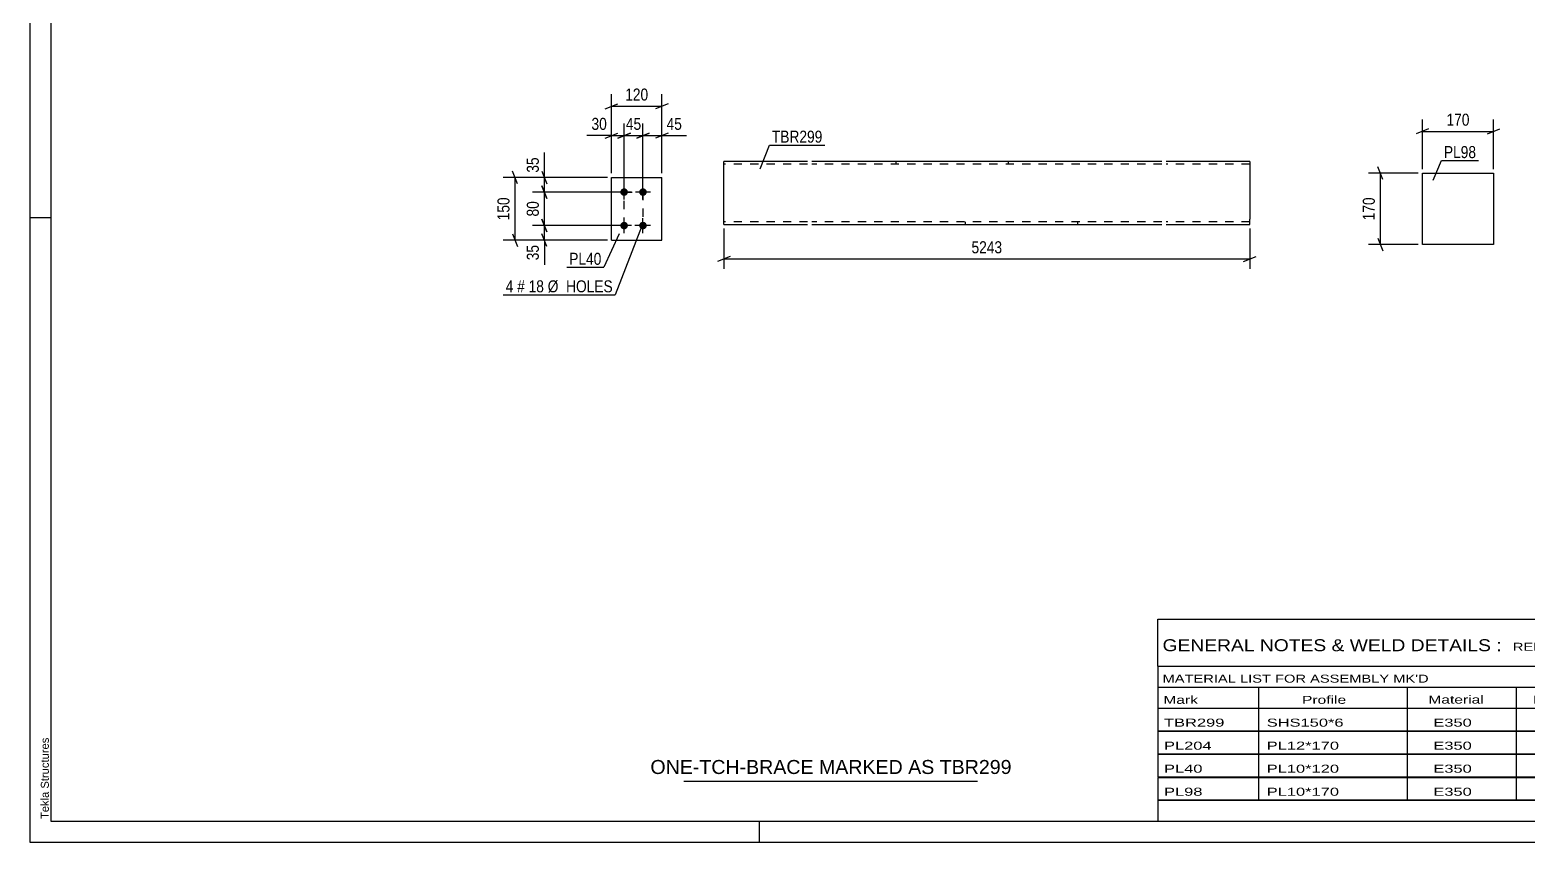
# Model space of a CAD drawing. Header units: millimetres. Extents: x 0 to 594, y 0 to 420.
# Drawn here: x 0 to 357.3, y 0 to 193.9 of the extents above; entities that cross this region are included whole.
import ezdxf

# ---------------------------------------------------------------- set-up
doc = ezdxf.new("R2010")
doc.units = ezdxf.units.MM
doc.linetypes.add('DXK_LINE_DOT2', pattern=[3.9198, 1.9599, -1.9599])
doc.styles.add('Arial', font='ARIAL.TTF', dxfattribs={"height": 0.2})
doc.styles.add('Arial Narrow', font='ARIALN.TTF', dxfattribs={"height": 0.2})

# ---------------------------------------------------------------- blocks, each defined once
blk = doc.blocks.new('Unknown-580611158-1130')
at = {"color": 5, "linetype": 'Continuous'}
for p, q in [((0, 420), (0, 0)), ((5, 415), (5, 5)), ((5, 149), (0, 149)), ((5, 5), (589, 5)), ((174, 0), (174, 5)), ((0, 0), (594, 0))]:
    blk.add_line(p, q, dxfattribs=at)
at = {"color": 174, "linetype": 'Continuous', "style": 'Arial'}
blk.add_text('Tekla Structures', height=1.9102, rotation=90, dxfattribs=at).set_placement((4.5, 5.5))
blk = doc.blocks.new('Part-580611158-2167 - 2161')
at = {"color": 2, "linetype": 'Continuous'}
for p, q in [((138.72, 143.67), (138.72, 158.67)), ((138.72, 158.67), (150.72, 158.67)), ((150.72, 143.67), (150.72, 158.67)), ((138.72, 143.67), (138.72, 143.67)), ((138.72, 143.67), (150.72, 143.67)), ((150.72, 143.67), (150.72, 143.67))]:
    blk.add_line(p, q, dxfattribs=at)
at = {"color": 7, "linetype": 'DXK_LINE_DOT2'}
for p, q in [((138.72, 158.67), (150.72, 158.67)), ((138.72, 143.67), (138.72, 143.67)), ((138.72, 143.67), (150.72, 143.67)), ((150.72, 143.67), (150.72, 143.67))]:
    blk.add_line(p, q, dxfattribs=at)
blk = doc.blocks.new('Bolt-580611158-2200 - 2161')
at = {"linetype": 'Continuous'}
for points in [[(141.72, 154.27), (141.53, 154.29), (141.35, 154.35), (141.19, 154.44), (141.05, 154.57), (140.94, 154.72), (140.86, 154.89), (140.83, 155.08), (140.83, 155.27), (140.86, 155.45), (140.94, 155.62), (141.05, 155.77), (141.19, 155.9), (141.35, 155.99), (141.53, 156.05), (141.72, 156.07), (141.91, 156.05), (142.09, 155.99), (142.25, 155.9), (142.39, 155.77), (142.5, 155.62), (142.58, 155.45), (142.62, 155.27), (142.62, 155.08), (142.58, 154.89), (142.5, 154.72), (142.39, 154.57), (142.25, 154.44), (142.09, 154.35), (141.91, 154.29)], [(146.22, 154.27), (146.03, 154.29), (145.85, 154.35), (145.69, 154.44), (145.55, 154.57), (145.44, 154.72), (145.36, 154.89), (145.33, 155.08), (145.33, 155.27), (145.36, 155.45), (145.44, 155.62), (145.55, 155.77), (145.69, 155.9), (145.85, 155.99), (146.03, 156.05), (146.22, 156.07), (146.41, 156.05), (146.59, 155.99), (146.75, 155.9), (146.89, 155.77), (147, 155.62), (147.08, 155.45), (147.12, 155.27), (147.12, 155.08), (147.08, 154.89), (147, 154.72), (146.89, 154.57), (146.75, 154.44), (146.59, 154.35), (146.41, 154.29)], [(141.72, 146.27), (141.53, 146.29), (141.35, 146.35), (141.19, 146.44), (141.05, 146.57), (140.94, 146.72), (140.86, 146.89), (140.83, 147.08), (140.83, 147.27), (140.86, 147.45), (140.94, 147.62), (141.05, 147.77), (141.19, 147.9), (141.35, 147.99), (141.53, 148.05), (141.72, 148.07), (141.91, 148.05), (142.09, 147.99), (142.25, 147.9), (142.39, 147.77), (142.5, 147.62), (142.58, 147.45), (142.62, 147.27), (142.62, 147.08), (142.58, 146.89), (142.5, 146.72), (142.39, 146.57), (142.25, 146.44), (142.09, 146.35), (141.91, 146.29)], [(146.22, 146.27), (146.03, 146.29), (145.85, 146.35), (145.69, 146.44), (145.55, 146.57), (145.44, 146.72), (145.36, 146.89), (145.33, 147.08), (145.33, 147.27), (145.36, 147.45), (145.44, 147.62), (145.55, 147.77), (145.69, 147.9), (145.85, 147.99), (146.03, 148.05), (146.22, 148.07), (146.41, 148.05), (146.59, 147.99), (146.75, 147.9), (146.89, 147.77), (147, 147.62), (147.08, 147.45), (147.12, 147.27), (147.12, 147.08), (147.08, 146.89), (147, 146.72), (146.89, 146.57), (146.75, 146.44), (146.59, 146.35), (146.41, 146.29)]]:
    blk.add_hatch(color=1, dxfattribs=at).paths.add_polyline_path(points)
at = {"color": 1, "linetype": 'Continuous'}
for p, q in [((143.52, 155.17), (139.92, 155.17)), ((141.72, 153.37), (141.72, 156.97)), ((148.02, 155.17), (144.42, 155.17)), ((146.22, 153.37), (146.22, 156.97)), ((143.52, 147.17), (139.92, 147.17)), ((141.72, 145.37), (141.72, 148.97)), ((148.02, 147.17), (144.42, 147.17)), ((146.22, 145.37), (146.22, 148.97))]:
    blk.add_line(p, q, dxfattribs=at)
blk = doc.blocks.new('Part-580611158-2404 - 2398')
at = {"color": 2, "linetype": 'Continuous'}
for p, q in [((332.12, 159.67), (349.12, 159.67)), ((332.12, 142.67), (332.12, 159.67)), ((349.12, 159.67), (349.12, 142.67)), ((349.12, 142.67), (332.12, 142.67))]:
    blk.add_line(p, q, dxfattribs=at)
blk = doc.blocks.new('Part-580611158-2436 - 2428')
at = {"color": 2, "linetype": 'Continuous'}
for p, q in [((185.5, 162.47), (165.5, 162.47)), ((165.5, 147.56), (165.5, 162.47)), ((269.98, 162.47), (186.5, 162.47)), ((290.98, 162.47), (270.98, 162.47)), ((290.98, 162.47), (290.98, 148.67)), ((165.5, 147.47), (165.5, 147.56)), ((165.5, 147.47), (185.5, 147.47)), ((186.5, 147.47), (269.98, 147.47)), ((270.98, 147.47), (290.98, 147.47)), ((290.98, 147.47), (290.98, 148.67))]:
    blk.add_line(p, q, dxfattribs=at)
at = {"color": 7, "linetype": 'DXK_LINE_DOT2'}
for p, q in [((185.5, 161.87), (165.5, 161.87)), ((269.98, 161.87), (186.5, 161.87)), ((206.5, 162.47), (206.5, 161.87)), ((233.35, 162.47), (233.35, 161.87)), ((290.98, 161.87), (270.98, 161.87)), ((290.98, 161.87), (290.98, 161.83)), ((290.98, 161.83), (290.98, 161.87)), ((290.98, 161.73), (290.98, 161.83)), ((290.98, 161.83), (290.98, 161.73)), ((165.5, 148.07), (165.5, 148.12)), ((185.5, 148.07), (165.5, 148.07)), ((269.98, 148.07), (186.5, 148.07)), ((223.12, 147.47), (223.12, 148.07)), ((249.98, 147.47), (249.98, 148.07)), ((290.98, 148.07), (270.98, 148.07)), ((290.98, 148.12), (290.98, 148.44)), ((290.98, 148.07), (290.98, 148.12))]:
    blk.add_line(p, q, dxfattribs=at)
blk = doc.blocks.new('Rectangle-580611158-2384 - 2161')
at = {"color": 1, "linetype": 'DXK_LINE_DOT2'}
blk.add_lwpolyline([(141.72, 155.17), (146.22, 155.17), (146.22, 147.17), (141.72, 147.17), (141.72, 155.17)], close=True, dxfattribs=at)
blk = doc.blocks.new('StraightDimension-580611158-2344 - 2161')
at = {"color": 7, "linetype": 'Continuous'}
for p, q in [((141.72, 156.17), (141.72, 171.52)), ((146.22, 156.17), (146.22, 171.52)), ((140.22, 168.07), (143.22, 169.27)), ((141.72, 168.67), (146.22, 168.67)), ((147.72, 169.27), (144.72, 168.07))]:
    blk.add_line(p, q, dxfattribs=at)
at = {"color": 0}
blk.add_wipeout([(146.4, 169.42), (146.4, 173.62), (141.54, 173.62), (141.54, 169.42)], dxfattribs=at)
at = {"color": 3, "style": 'Arial Narrow'}
blk.add_text('45', height=2.863, dxfattribs=at).set_placement((142.14, 170.02))
blk = doc.blocks.new('StraightDimension-580611158-2300 - 2161')
at = {"color": 7, "linetype": 'Continuous'}
for p, q in [((137.72, 158.67), (119.87, 158.67)), ((122.12, 160.17), (123.32, 157.17)), ((122.72, 155.17), (122.72, 158.67)), ((140.72, 155.17), (119.87, 155.17)), ((123.32, 153.67), (122.12, 156.67))]:
    blk.add_line(p, q, dxfattribs=at)
at = {"color": 0}
blk.add_wipeout([(121.97, 164.05), (117.77, 164.05), (117.77, 159.2), (121.97, 159.2)], dxfattribs=at)
at = {"color": 7, "linetype": 'Continuous'}
blk.add_line((122.72, 158.67), (122.72, 164.58), dxfattribs=at)
blk.add_line((122.72, 158.67), (122.72, 164.58), dxfattribs=at)
at = {"color": 3, "style": 'Arial Narrow'}
blk.add_text('35', height=2.863, rotation=90.0002, dxfattribs=at).set_placement((121.37, 159.8))
blk = doc.blocks.new('StraightDimension-580611158-2277 - 2161')
at = {"color": 7, "linetype": 'Continuous'}
for p, q in [((140.72, 147.17), (119.87, 147.17)), ((122.12, 148.67), (123.32, 145.67)), ((122.72, 143.67), (122.72, 147.17)), ((137.72, 143.67), (119.87, 143.67)), ((123.32, 142.17), (122.12, 145.17))]:
    blk.add_line(p, q, dxfattribs=at)
at = {"color": 0}
blk.add_wipeout([(121.97, 143.15), (117.77, 143.15), (117.77, 138.29), (121.97, 138.29)], dxfattribs=at)
at = {"color": 7, "linetype": 'Continuous'}
blk.add_line((122.72, 143.67), (122.72, 137.77), dxfattribs=at)
blk.add_line((122.72, 143.67), (122.72, 137.77), dxfattribs=at)
at = {"color": 3, "style": 'Arial Narrow'}
blk.add_text('35', height=2.863, rotation=90.0002, dxfattribs=at).set_placement((121.37, 138.89))
blk = doc.blocks.new('StraightDimension-580611158-2290 - 2161')
at = {"color": 7, "linetype": 'Continuous'}
for p, q in [((140.72, 155.17), (119.87, 155.17)), ((122.12, 156.67), (123.32, 153.67)), ((122.72, 147.17), (122.72, 155.17)), ((140.72, 147.17), (119.87, 147.17)), ((123.32, 145.67), (122.12, 148.67))]:
    blk.add_line(p, q, dxfattribs=at)
at = {"color": 0}
blk.add_wipeout([(121.97, 153.6), (117.77, 153.6), (117.77, 148.74), (121.97, 148.74)], dxfattribs=at)
at = {"color": 3, "style": 'Arial Narrow'}
blk.add_text('80', height=2.863, rotation=90.0002, dxfattribs=at).set_placement((121.37, 149.34))
blk = doc.blocks.new('StraightDimension-580611158-2314 - 2161')
at = {"color": 7, "linetype": 'Continuous'}
for p, q in [((137.72, 158.67), (112.87, 158.67)), ((116.32, 157.17), (115.12, 160.17)), ((115.72, 143.67), (115.72, 158.67)), ((137.72, 143.67), (112.87, 143.67)), ((115.12, 145.17), (116.32, 142.17))]:
    blk.add_line(p, q, dxfattribs=at)
at = {"color": 0}
blk.add_wipeout([(114.97, 154.51), (110.77, 154.51), (110.77, 147.83), (114.97, 147.83)], dxfattribs=at)
at = {"color": 3, "style": 'Arial Narrow'}
blk.add_text('150', height=2.863, rotation=90.0002, dxfattribs=at).set_placement((114.37, 148.43))
blk = doc.blocks.new('StraightDimension-580611158-2331 - 2161')
at = {"color": 7, "linetype": 'Continuous'}
for p, q in [((138.72, 159.67), (138.72, 171.52)), ((141.72, 156.17), (141.72, 171.52)), ((137.22, 168.07), (140.22, 169.27)), ((138.72, 168.67), (141.72, 168.67)), ((143.22, 169.27), (140.22, 168.07))]:
    blk.add_line(p, q, dxfattribs=at)
at = {"color": 0}
blk.add_wipeout([(138.2, 169.42), (138.2, 173.62), (133.34, 173.62), (133.34, 169.42)], dxfattribs=at)
at = {"color": 7, "linetype": 'Continuous'}
blk.add_line((138.72, 168.67), (132.81, 168.67), dxfattribs=at)
blk.add_line((138.72, 168.67), (132.81, 168.67), dxfattribs=at)
at = {"color": 3, "style": 'Arial Narrow'}
blk.add_text('30', height=2.863, dxfattribs=at).set_placement((133.94, 170.02))
blk = doc.blocks.new('StraightDimension-580611158-2354 - 2161')
at = {"color": 7, "linetype": 'Continuous'}
for p, q in [((146.22, 156.17), (146.22, 171.52)), ((150.72, 159.67), (150.72, 171.52)), ((144.72, 168.07), (147.72, 169.27)), ((146.22, 168.67), (150.72, 168.67)), ((152.22, 169.27), (149.22, 168.07))]:
    blk.add_line(p, q, dxfattribs=at)
at = {"color": 0}
blk.add_wipeout([(156.1, 169.42), (156.1, 173.62), (151.25, 173.62), (151.25, 169.42)], dxfattribs=at)
at = {"color": 7, "linetype": 'Continuous'}
blk.add_line((150.72, 168.67), (156.63, 168.67), dxfattribs=at)
blk.add_line((150.72, 168.67), (156.63, 168.67), dxfattribs=at)
at = {"color": 3, "style": 'Arial Narrow'}
blk.add_text('45', height=2.863, dxfattribs=at).set_placement((151.85, 170.02))
blk = doc.blocks.new('StraightDimension-580611158-2368 - 2161')
at = {"color": 7, "linetype": 'Continuous'}
for p, q in [((137.22, 175.07), (140.22, 176.27)), ((138.72, 159.67), (138.72, 178.52)), ((138.72, 175.67), (150.72, 175.67)), ((152.22, 176.27), (149.22, 175.07)), ((150.72, 159.67), (150.72, 178.52))]:
    blk.add_line(p, q, dxfattribs=at)
at = {"color": 0}
blk.add_wipeout([(148.06, 176.42), (148.06, 180.62), (141.38, 180.62), (141.38, 176.42)], dxfattribs=at)
at = {"color": 3, "style": 'Arial Narrow'}
blk.add_text('120', height=2.863, dxfattribs=at).set_placement((141.98, 177.02))
blk = doc.blocks.new('StraightDimension-580611158-2406 - 2398')
at = {"color": 7, "linetype": 'Continuous'}
for p, q in [((332.12, 160.67), (332.12, 172.52)), ((349.12, 160.67), (349.12, 172.52)), ((333.62, 170.27), (330.62, 169.07)), ((332.12, 169.67), (349.12, 169.67)), ((347.62, 169.07), (350.62, 170.27))]:
    blk.add_line(p, q, dxfattribs=at)
at = {"color": 0}
blk.add_wipeout([(343.96, 170.42), (343.96, 174.62), (337.28, 174.62), (337.28, 170.42)], dxfattribs=at)
at = {"color": 3, "style": 'Arial Narrow'}
blk.add_text('170', height=2.863, dxfattribs=at).set_placement((337.88, 171.02))
blk = doc.blocks.new('StraightDimension-580611158-2417 - 2398')
at = {"color": 7, "linetype": 'Continuous'}
for p, q in [((322.72, 158.17), (321.52, 161.17)), ((331.12, 159.67), (319.27, 159.67)), ((322.12, 142.67), (322.12, 159.67)), ((321.52, 144.17), (322.72, 141.17)), ((331.12, 142.67), (319.27, 142.67))]:
    blk.add_line(p, q, dxfattribs=at)
at = {"color": 0}
blk.add_wipeout([(321.37, 154.51), (317.17, 154.51), (317.17, 147.83), (321.37, 147.83)], dxfattribs=at)
at = {"color": 3, "style": 'Arial Narrow'}
blk.add_text('170', height=2.863, rotation=90.0002, dxfattribs=at).set_placement((320.77, 148.43))
blk = doc.blocks.new('StraightDimension-580611158-2441 - 2428')
at = {"color": 7, "linetype": 'Continuous'}
for p, q in [((165.5, 146.47), (165.5, 136.81)), ((290.98, 146.47), (290.98, 136.81)), ((167, 139.81), (164, 138.61)), ((289.48, 138.61), (292.48, 139.81)), ((165.5, 139.21), (290.98, 139.21))]:
    blk.add_line(p, q, dxfattribs=at)
at = {"color": 0}
blk.add_wipeout([(232.49, 139.96), (232.49, 144.16), (223.98, 144.16), (223.98, 139.96)], dxfattribs=at)
at = {"color": 3, "style": 'Arial Narrow'}
blk.add_text('5243', height=2.863, dxfattribs=at).set_placement((224.58, 140.56))
blk = doc.blocks.new('Unknown-580611158-4769')
at = {"color": 7, "linetype": 'Continuous'}
for p, q in [((269, 53.25), (429, 53.25)), ((269, 42), (269, 53.25)), ((429, 53.25), (429, 42)), ((269, 42), (429, 42)), ((269, 42), (269, 37)), ((429, 42), (429, 37)), ((269, 37), (429, 37)), ((269, 37), (269, 32)), ((293, 37), (293, 32)), ((328.5, 37), (328.5, 32)), ((354.5, 37), (354.5, 32)), ((367.5, 37), (367.5, 32)), ((385, 37), (385, 32)), ((407, 37), (407, 32)), ((429, 37), (429, 32)), ((269, 32), (429, 32)), ((269, 31.95), (269, 26.55)), ((269, 31.95), (429, 31.95)), ((293, 32), (293, 26.5)), ((328.5, 32), (328.5, 26.5)), ((354.5, 32), (354.5, 26.5)), ((367.5, 32), (367.5, 26.5)), ((385, 32), (385, 26.5)), ((407, 32), (407, 26.5)), ((429, 31.95), (429, 26.55)), ((269, 26.55), (429, 26.55)), ((269, 26.45), (269, 21.05)), ((269, 26.45), (429, 26.45)), ((293, 26.5), (293, 21)), ((328.5, 26.5), (328.5, 21)), ((354.5, 26.5), (354.5, 21)), ((367.5, 26.5), (367.5, 21)), ((385, 26.5), (385, 21)), ((407, 26.5), (407, 21)), ((429, 26.45), (429, 21.05)), ((269, 21.05), (429, 21.05)), ((269, 20.95), (269, 15.55)), ((269, 20.95), (429, 20.95)), ((293, 21), (293, 15.5)), ((328.5, 21), (328.5, 15.5)), ((354.5, 21), (354.5, 15.5)), ((367.5, 21), (367.5, 15.5)), ((385, 21), (385, 15.5)), ((407, 21), (407, 15.5)), ((429, 20.95), (429, 15.55)), ((269, 15.55), (429, 15.55)), ((269, 15.45), (269, 10.05)), ((269, 15.45), (429, 15.45)), ((293, 15.5), (293, 10)), ((328.5, 15.5), (328.5, 10)), ((354.5, 15.5), (354.5, 10)), ((367.5, 15.5), (367.5, 10)), ((385, 15.5), (385, 10)), ((407, 15.5), (407, 10)), ((429, 15.45), (429, 10.05)), ((269, 10.05), (429, 10.05)), ((269, 10), (429, 10)), ((269, 10), (269, 5)), ((385, 10), (385, 5)), ((407, 10), (407, 5)), ((429, 10), (429, 5)), ((269, 5), (429, 5))]:
    blk.add_line(p, q, dxfattribs=at)
at = {"color": 7, "style": 'Arial Narrow'}
for s, height, width, p in [('GENERAL NOTES & WELD DETAILS :', 2.8633, 1.4, (270.15, 45.56)), ('REFER TYP DRAWING TYP-01', 1.9089, 1.6, (353.7, 45.66)), ("MATERIAL LIST FOR ASSEMBLY MK'D", 1.9089, 1.6, (270.15, 38.06)), ('TBR299', 1.909, 1.794707, (361.59, 37.97)), ('1', 1.91, 1.794707, (391.08, 38.06)), ('No. Required', 1.9089, 1.6, (400.41, 38.06)), ('Mark', 1.909, 1.7, (270.34, 33)), ('Profile', 1.909, 1.7, (303.41, 33)), ('Material', 1.909, 1.7, (333.54, 33.06)), ('No.', 1.909, 1.7, (358.5, 33.06)), ('Length', 1.909, 1.7, (369, 33.06)), ('Area', 1.909, 1.7, (391.5, 33.06)), ('Weight', 1.909, 1.7, (411, 33.06))]:
    blk.add_text(s, height=height, dxfattribs=dict(at, width=width)).set_placement(p)
at = {"color": 7, "linetype": 'Continuous', "style": 'Arial Narrow'}
for s, height, width, p in [('TBR299', 1.909, 1.794707, (270.5, 27.56)), ('SHS150*6', 1.909, 1.794707, (295, 27.56)), ('E350', 1.909, 1.794707, (334.74, 27.56)), ('1', 1.91, 1.794707, (358.86, 27.56)), ('5243', 1.909, 1.794707, (371.58, 27.56)), ('3.1', 1.909, 1.794707, (395.32, 27.56)), ('141.9', 1.909, 1.794707, (411.96, 27.56)), ('PL204', 1.909, 1.794707, (270.5, 22.06)), ('PL12*170', 1.909, 1.794707, (295, 22.06)), ('E350', 1.909, 1.794707, (334.74, 22.06)), ('1', 1.91, 1.794707, (358.86, 22.06)), ('683', 1.909, 1.794707, (373.77, 22.06)), ('0.3', 1.909, 1.794707, (395.32, 22.06)), ('10.9', 1.909, 1.794707, (414.14, 22.06)), ('PL40', 1.909, 1.794707, (270.5, 16.56)), ('PL10*120', 1.909, 1.794707, (295, 16.56)), ('E350', 1.909, 1.794707, (334.74, 16.56)), ('4', 1.91, 1.794707, (358.86, 16.56)), ('150', 1.909, 1.794707, (373.77, 16.56)), ('0.0', 1.909, 1.794707, (395.32, 16.56)), ('5.7', 1.909, 1.794707, (416.33, 16.56)), ('PL98', 1.909, 1.794707, (270.5, 11.06)), ('PL10*170', 1.909, 1.794707, (295, 11.06)), ('E350', 1.909, 1.794707, (334.74, 11.06)), ('2', 1.91, 1.794707, (358.86, 11.06)), ('170', 1.909, 1.794707, (373.77, 11.06)), ('0.1', 1.909, 1.794707, (395.32, 11.06)), ('4.5', 1.909, 1.794707, (416.33, 11.06)), ('Total', 1.909, 1.7, (371.33, 6.5)), ('3.7', 1.909, 1.794707, (394.83, 6.5)), ('163.0', 1.909, 1.794707, (411.96, 6.5))]:
    blk.add_text(s, height=height, dxfattribs=dict(at, width=width)).set_placement(p)
blk = doc.blocks.new('Unknown-580611158-4770')
at = {"color": 7, "linetype": 'Continuous'}
blk.add_line((156, 14.5), (226, 14.5), dxfattribs=at)
at = {"color": 7, "style": 'Arial'}
blk.add_text('ONE-TCH-BRACE MARKED AS TBR299', height=3.3428, dxfattribs=at).set_placement((147.99, 16.25))
blk = doc.blocks.new('Mark-580611158-2163 - 2161')
at = {"color": 0}
blk.add_wipeout([(136.31, 137.81), (136.31, 140.81), (128.63, 140.81), (128.63, 137.81)], dxfattribs=at)
blk.add_wipeout([(136.31, 137.81), (136.31, 140.81), (128.63, 140.81), (128.63, 137.81)], dxfattribs=at)
at = {"color": 30, "linetype": 'Continuous'}
for p in [(140.56, 145.17), (128.03, 137.21)]:
    blk.add_line(p, (136.91, 137.21), dxfattribs=at)
at = {"color": 3, "style": 'Arial Narrow'}
blk.add_text('PL40', height=2.863, dxfattribs=at).set_placement((128.63, 137.81))
blk = doc.blocks.new('Mark-580611158-2196 - 2161')
at = {"color": 0}
blk.add_wipeout([(115.31, 131.24), (115.31, 134.24), (113.48, 134.24), (113.48, 131.24)], dxfattribs=at)
blk.add_wipeout([(115.31, 131.24), (115.31, 134.24), (113.48, 134.24), (113.48, 131.24)], dxfattribs=at)
blk.add_wipeout([(118.04, 131.24), (118.04, 134.24), (116.21, 134.24), (116.21, 131.24)], dxfattribs=at)
blk.add_wipeout([(118.04, 131.24), (118.04, 134.24), (116.21, 134.24), (116.21, 131.24)], dxfattribs=at)
at = {"color": 3, "style": 'Arial Narrow'}
blk.add_text('4', height=2.86, dxfattribs=at).set_placement((113.48, 131.24))
at = {"color": 0}
blk.add_wipeout([(122.6, 131.24), (122.6, 134.24), (118.94, 134.24), (118.94, 131.24)], dxfattribs=at)
blk.add_wipeout([(122.6, 131.24), (122.6, 134.24), (118.94, 134.24), (118.94, 131.24)], dxfattribs=at)
at = {"color": 3, "style": 'Arial Narrow'}
blk.add_text('#', height=2.86, dxfattribs=at).set_placement((116.21, 131.24))
at = {"color": 0}
blk.add_wipeout([(139.02, 131.24), (139.02, 134.24), (123.5, 134.24), (123.5, 131.24)], dxfattribs=at)
blk.add_wipeout([(139.02, 131.24), (139.02, 134.24), (123.5, 134.24), (123.5, 131.24)], dxfattribs=at)
at = {"color": 7, "linetype": 'Continuous'}
for p in [(146.05, 147.26), (112.88, 130.64)]:
    blk.add_line(p, (139.62, 130.64), dxfattribs=at)
at = {"color": 3, "style": 'Arial Narrow'}
for s, p in [('18', (118.94, 131.24)), ('Ø  HOLES', (123.5, 131.24))]:
    blk.add_text(s, height=2.863, dxfattribs=at).set_placement(p)
blk = doc.blocks.new('Mark-580611158-2400 - 2398')
at = {"color": 0}
blk.add_wipeout([(344.93, 163.29), (344.93, 166.29), (337.26, 166.29), (337.26, 163.29)], dxfattribs=at)
blk.add_wipeout([(344.93, 163.29), (344.93, 166.29), (337.26, 166.29), (337.26, 163.29)], dxfattribs=at)
at = {"color": 30, "linetype": 'Continuous'}
for p, q in [((334.69, 158.01), (336.66, 162.69)), ((336.66, 162.69), (345.53, 162.69))]:
    blk.add_line(p, q, dxfattribs=at)
at = {"color": 3, "style": 'Arial Narrow'}
blk.add_text('PL98', height=2.863, dxfattribs=at).set_placement((337.26, 163.29))
blk = doc.blocks.new('Mark-580611158-2432 - 2428')
at = {"color": 0}
blk.add_wipeout([(189.02, 166.97), (189.02, 169.97), (176.97, 169.97), (176.97, 166.97)], dxfattribs=at)
blk.add_wipeout([(189.02, 166.97), (189.02, 169.97), (176.97, 169.97), (176.97, 166.97)], dxfattribs=at)
at = {"color": 30, "linetype": 'Continuous'}
for p, q in [((174.14, 160.72), (176.37, 166.37)), ((176.37, 166.37), (189.62, 166.37))]:
    blk.add_line(p, q, dxfattribs=at)
at = {"color": 3, "style": 'Arial Narrow'}
blk.add_text('TBR299', height=2.863, dxfattribs=at).set_placement((176.97, 166.97))

msp = doc.modelspace()

# ---------------------------------------------------------------- block references
for name in ['Unknown-580611158-1130', 'Part-580611158-2436 - 2428', 'Part-580611158-2167 - 2161', 'Part-580611158-2404 - 2398', 'Bolt-580611158-2200 - 2161', 'Rectangle-580611158-2384 - 2161', 'Unknown-580611158-4769', 'Unknown-580611158-4770']:
    msp.add_blockref(name, (0, 0))

# ---------------------------------------------------------------- next in the draw order: block references
for name in ['StraightDimension-580611158-2344 - 2161', 'StraightDimension-580611158-2406 - 2398', 'Mark-580611158-2432 - 2428', 'StraightDimension-580611158-2277 - 2161', 'StraightDimension-580611158-2441 - 2428']:
    msp.add_blockref(name, (0, 0))

# ---------------------------------------------------------------- next in the draw order: block references
for name in ['StraightDimension-580611158-2300 - 2161', 'Mark-580611158-2400 - 2398', 'StraightDimension-580611158-2417 - 2398']:
    msp.add_blockref(name, (0, 0))

# ---------------------------------------------------------------- next in the draw order: block references
msp.add_blockref('StraightDimension-580611158-2290 - 2161', (0, 0))

# ---------------------------------------------------------------- next in the draw order: block references
msp.add_blockref('StraightDimension-580611158-2314 - 2161', (0, 0))

# ---------------------------------------------------------------- next in the draw order: block references
for name in ['StraightDimension-580611158-2331 - 2161', 'Mark-580611158-2163 - 2161']:
    msp.add_blockref(name, (0, 0))

# ---------------------------------------------------------------- next in the draw order: block references
for name in ['StraightDimension-580611158-2354 - 2161', 'Mark-580611158-2196 - 2161']:
    msp.add_blockref(name, (0, 0))

# ---------------------------------------------------------------- next in the draw order: block references
msp.add_blockref('StraightDimension-580611158-2368 - 2161', (0, 0))

doc.saveas('drawing.dxf')
